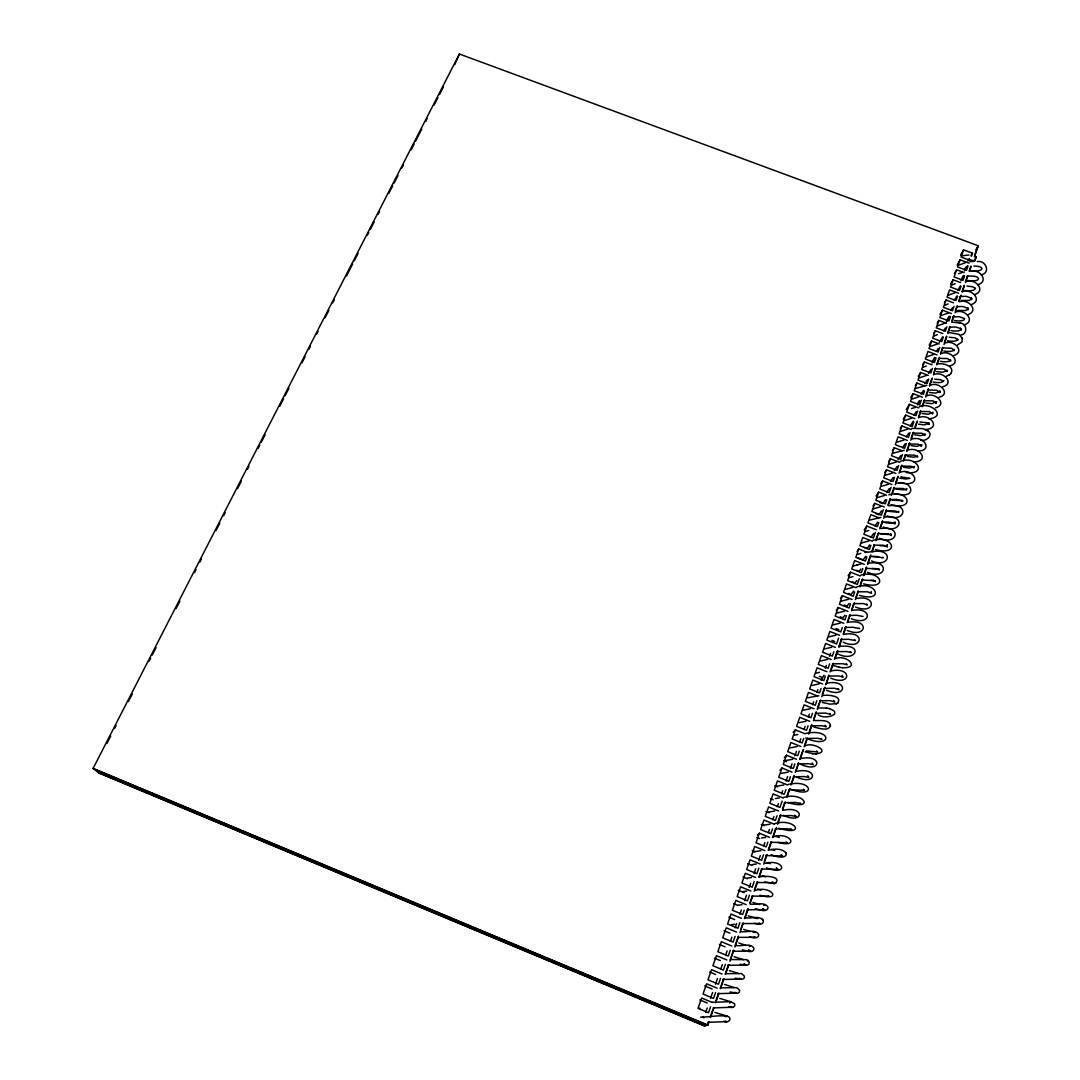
<?xml version="1.0" encoding="UTF-8"?>
<svg xmlns="http://www.w3.org/2000/svg" width="1080" height="1080" viewBox="0 0 1080 1080"><rect width="100%" height="100%" fill="white"/><g stroke="black" fill="none" stroke-linecap="round" stroke-linejoin="round"><path stroke-width="1.5" d="M917.46 455.841L917.771 456.962L914.274 455.099L905.027 455.031M943.245 381.443L940.734 379.701L934.726 379.161M924.453 434.849L924.952 434.093L925.452 434.862L921.807 433.229L912.627 433.12M902.286 500.567L902.556 501.228L901.841 500.243L902.718 501.039L896.454 499.365L889.555 499.581M909.927 478.359L900.869 476.915M878.864 568.701L879.471 570.024L877.581 568.742L871.952 568.485M882.819 557.186L882.805 557.415M830.439 725.341C828.967 732.065 818.276 727.92 813.861 727.002M842.184 675.392L842.711 677.025L841.833 676.31L842.927 676.971L838.634 675.945L828.333 676.08M975.577 258.512L976.253 256.541L974.781 260.942L968.396 259.578M975.483 258.957L974.795 260.928M785.916 789.615L784.296 794.273L774.198 790.209L777.465 780.894L787.536 784.944M790.412 776.696L788.792 781.326L778.734 777.276L781.974 768.029L792.018 772.052M794.88 763.857L793.274 768.461L783.243 764.438L786.456 755.231L796.473 759.254M799.308 751.1L797.715 755.676L787.712 751.667L790.925 742.514L800.901 746.523M803.723 738.41L802.143 742.959L792.167 738.976L795.353 729.878L805.302 733.86M808.11 725.801L806.53 730.337L796.581 726.354L799.754 717.323L809.676 721.278M812.471 713.273L810.904 717.768L800.982 713.812L804.128 704.835L814.037 708.777M816.804 700.812L815.252 705.28L805.342 701.352L808.475 692.415L816.939 695.777M821.111 688.433L819.558 692.874L809.69 688.959L812.808 680.076L822.65 683.991M825.39 676.12L823.851 680.535L814.01 676.634L817.101 667.818L826.929 671.706M829.643 663.876L828.117 668.277L818.303 664.389L821.38 655.614L831.168 659.489M833.882 651.713L832.356 656.087L822.568 652.212L825.633 643.491L835.394 647.352M838.593 638.172L836.582 643.964L826.808 640.116L829.859 631.449L839.592 635.283M842.265 627.588L840.766 631.908L831.033 628.088L834.057 619.461L843.764 623.282M846.423 615.64L844.938 619.933L835.218 616.113L838.229 607.554L847.922 611.348M850.554 603.761L849.069 608.027L839.389 604.233L842.373 595.701L852.039 599.495M854.672 591.935L853.2 596.174L843.534 592.407L846.504 583.929L856.143 587.696M859.248 578.786L857.291 584.402L847.652 580.649L850.608 572.225L860.22 575.977M862.812 568.512L861.354 572.697L851.755 568.957L854.685 560.588L864.27 564.313M866.862 556.902L865.404 561.06L855.833 557.334L858.749 549.018L866.943 552.191M870.872 545.346L869.427 549.49L859.883 545.778L862.772 537.503L872.316 541.202M875.34 532.494L873.437 537.989L863.905 534.289L866.795 526.068L876.299 529.74M878.837 522.45L877.419 526.554L867.902 522.869L870.777 514.688L878.904 517.833M883.264 509.747L881.375 515.174L871.884 511.515L874.746 503.375L884.21 507.02M886.707 499.811L885.303 503.861L875.853 500.216L878.688 492.129L886.545 495.153M891.081 487.242L889.218 492.615L879.782 488.997L882.603 480.951L892.013 484.556M894.497 477.428L893.106 481.437L883.697 477.819L886.505 469.827L895.887 473.432M898.628 465.534L896.967 470.313L887.585 466.722L890.379 458.771L899.748 462.348M902.475 454.505L900.815 459.257L891.459 455.679L894.226 447.768L902.016 450.738M906.282 443.543L904.635 448.268L895.307 444.704L898.061 436.833L907.376 440.384M910.076 432.635L908.442 437.333L899.14 433.782L901.881 425.952L911.169 429.489M913.856 421.781L912.222 426.452L902.948 422.928L905.675 415.139L914.936 418.662M917.609 410.994L915.989 415.638L906.728 412.128L909.441 404.379L918.689 407.889M921.335 400.262L919.728 404.892L910.494 401.382L913.194 393.687L922.415 397.183M924.521 391.136L923.454 394.2L914.234 390.704L916.92 383.049L924.575 385.952M928.733 378.986L927.153 383.562L917.96 380.079L920.619 372.479L928.274 375.354M932.404 368.429L930.825 372.978L921.659 369.522L924.318 361.949L931.932 364.824M936.063 357.939L934.484 362.462L925.344 359.019L927.976 351.486L937.103 354.929M939.695 347.504L938.129 351.999L929.003 348.57L931.622 341.078L939.209 343.926M943.299 337.122L941.747 341.591L932.648 338.175L935.253 330.737L942.827 333.572M946.89 326.795L945.338 331.25L936.265 327.848L938.858 320.436L946.418 323.257M950.467 316.521L948.928 320.949L939.87 317.56L942.449 310.203L951.494 313.578M954.018 306.315L952.479 310.716L943.448 307.341L946.026 300.01L953.532 302.819M957.555 296.15L956.029 300.537L947.025 297.175L949.577 289.885L958.567 293.234M961.065 286.051L959.553 290.399L950.562 287.05L953.1 279.801L960.579 282.582M964.562 275.994L963.05 280.328L954.086 276.993L956.624 269.784L964.076 272.551M968.031 266.004L966.533 270.31L957.596 266.99L960.107 259.821L969.03 263.129M971.501 256.055L972.486 253.193L963.59 249.899L960.579 255.137M710.613 1006.817L708.561 1012.702L698.004 1008.302L701.609 998.014L712.152 1002.402M715.567 992.547L713.543 998.406L703.013 994.019L706.59 983.799L717.093 988.16M720.495 978.386L718.484 984.191L707.981 979.843L711.545 969.678L722.021 974.025M725.396 964.305L723.384 970.083L712.922 965.736L716.459 955.652L726.908 959.972M730.269 950.305L728.271 956.043L717.822 951.737L721.346 941.706L731.768 945.999M735.102 936.401L733.117 942.111L722.709 937.818L726.206 927.841L736.587 932.121M739.908 922.59L737.937 928.26L727.555 923.981L731.025 914.072L741.38 918.338M744.188 910.264L742.716 914.49L732.375 910.238L735.817 900.396L746.145 904.635M749.426 895.212L747.482 900.815L737.154 896.576L740.583 886.802L750.884 891.014M754.137 881.645L752.207 887.207L741.92 883.008L745.322 873.275L755.595 877.473M758.835 868.172L756.904 873.707L746.645 869.508L750.033 859.856L760.266 864.027M763.492 854.779L761.576 860.274L751.342 856.103L754.704 846.504L764.924 850.662M767.88 842.144L766.22 846.923L756.014 842.778L759.362 833.234L769.541 837.365M772.484 828.913L770.823 833.666L760.658 829.535L763.979 820.044L774.13 824.162M777.06 815.764L775.413 820.476L765.261 816.372L768.568 806.949L778.693 811.039M782.15 801.117L779.976 807.381L769.851 803.291L773.132 793.922L783.23 797.999M708.561 1022.031L707.454 1025.217L93.852 768.974M710.222 1017.252L712.976 1009.301M715.743 1001.349L718.511 993.384M720.158 988.619L723.479 979.074M725.125 974.295L728.447 964.751M730.107 959.972L733.414 950.427M735.075 945.648L738.383 936.104M740.597 929.745L742.797 923.373M744.458 918.608L747.765 909.05M749.979 902.691L752.193 896.333M754.394 889.961L757.161 882.009M758.822 877.23L761.576 869.279M764.343 861.314L766.543 854.955M768.204 850.176L770.958 842.225M772.618 837.446L775.386 829.494M778.14 821.543L780.354 815.171M782.554 808.812L784.769 802.44M786.983 796.082L788.63 791.303M790.843 784.944L794.151 775.4M795.258 772.214L798.579 762.669M799.686 759.483L802.993 749.939M804.101 746.753L806.855 738.801M808.515 734.022L811.823 724.477M814.037 718.106L816.251 711.747M817.344 708.561L820.112 700.61M822.326 694.238L824.526 687.879M825.633 684.693L828.941 675.149M830.048 671.963L832.815 664.011M834.476 659.232L837.23 651.281M838.89 646.502L841.644 638.55M843.304 633.771L845.519 627.413M847.166 622.634L849.933 614.682M851.593 609.903L853.794 603.545M856.008 597.173L858.209 590.814M860.423 584.456L862.083 579.677M863.73 574.898L866.498 566.946M867.605 563.76L870.359 555.808M872.019 551.03L874.233 544.671M875.88 539.892L878.094 533.534M879.755 528.755L882.509 520.803M884.169 516.024L886.383 509.666M888.03 504.887L890.244 498.528M891.351 495.342L894.105 487.39M895.765 482.612L897.98 476.253M899.073 473.067L901.841 465.102M903.501 460.337L905.148 455.558M906.809 450.792L909.576 442.827M911.223 438.062L912.884 433.283M915.098 426.924L916.745 422.145M918.405 417.366L920.619 411.007M922.266 406.229L924.48 399.87M926.14 395.091L928.341 388.733M929.448 385.546L931.662 379.188M933.863 372.816L935.523 368.05M936.63 364.865L938.844 358.493M940.491 353.727L942.705 347.355M944.365 342.59L946.566 336.218M947.673 333.031L949.887 326.673M952.088 320.315L953.748 315.536M955.409 310.757L957.056 305.991M958.716 301.212L960.377 296.447M962.037 291.668L964.238 285.296M965.345 282.123L967.559 275.751M969.206 270.986L970.866 266.207M974.727 255.069L977.495 247.118M974.403 256.946L978.278 245.781L459.392 54L93.123 768.38L98.834 772.997L704.511 1026L707.886 1025.096L708.993 1021.91M710.654 1017.13L713.975 1007.573M715.622 1002.793L718.942 993.222M720.603 988.443L723.924 978.885M725.585 974.106L728.892 964.535M729.999 961.349L733.874 950.198M734.981 947.012L738.302 937.453M739.962 932.661L743.27 923.103M744.93 918.324L748.251 908.766M749.912 903.974L752.679 896.009M754.34 891.23L757.647 881.672M759.308 876.893L762.075 868.914M763.736 864.135L767.057 854.577M768.703 849.798L771.471 841.82M773.132 837.041L776.452 827.483M777.56 824.297L780.88 814.739M782.528 809.946L785.295 801.981M786.956 797.202L789.723 789.237M791.384 784.458L794.151 776.48M795.798 771.701L798.566 763.736M800.226 758.957L803.547 749.399M804.654 746.199L807.422 738.234M809.068 733.455L811.836 725.49M813.497 720.711L816.264 712.733M817.371 709.547L820.692 699.989M821.786 696.803L825.107 687.245M826.214 684.045L828.981 676.08M830.641 671.301L833.409 663.336M835.056 658.557L837.824 650.579M838.93 647.393L841.698 639.428M843.359 634.649L846.126 626.683M847.787 621.891L849.987 615.519M851.648 610.74L854.415 602.775M855.522 599.589L858.289 591.611M859.95 586.832L862.704 578.867M863.811 575.681L866.578 567.716M867.686 564.53L871.007 554.958M872.114 551.772L874.327 545.4M875.975 540.621L878.742 532.656M880.403 527.864L882.616 521.492M883.724 518.306L886.491 510.341M888.152 505.562L890.352 499.176M892.013 494.397L894.226 488.025M895.334 484.839L898.101 476.874M899.762 472.095L901.962 465.71M903.623 460.931L905.837 454.558M906.943 451.373L909.711 443.408M910.818 440.221L913.586 432.243M915.233 427.464L917.447 421.092M918.553 417.906L920.768 411.534M922.428 406.755L924.642 400.37M925.749 397.183L928.503 389.219M929.61 386.033L932.378 378.068M933.485 374.882L935.699 368.496M937.359 363.717L939.573 357.345M940.68 354.159L942.88 347.787M943.988 344.601L946.755 336.623M947.862 333.437L950.076 327.065M951.737 322.286L953.951 315.913M955.044 312.728L957.258 306.342M958.918 301.563L961.133 295.191M962.24 292.005L964.454 285.633M965.561 282.447L967.775 276.062M969.422 271.283L971.082 266.504M781.596 793.841L782.676 790.763M786.038 781.097L787.63 776.52M790.452 768.42L792.045 763.871M794.84 755.825L796.419 751.316M799.726 741.812L800.766 738.815M804.06 729.378L805.1 726.395M808.366 717.012L809.406 714.055M812.66 704.727L813.672 701.784M816.912 692.51L817.925 689.58M821.138 680.36L824.067 675.149M825.35 668.29L826.362 665.388M829.535 656.276L830.534 653.4M705.699 1012.338L707.211 1007.991M710.6 998.258L712.611 992.493M715.473 984.272L717.471 978.534M720.819 968.936L722.304 964.67M725.625 955.139L727.11 950.886M730.404 941.409L731.875 937.197M735.156 927.774L736.628 923.589M739.881 914.22L741.339 910.049M744.579 900.747L746.496 895.226M749.237 887.355L750.681 883.251M754.043 873.599L755.703 868.833M758.646 860.382L760.293 855.63M763.776 845.667L764.87 842.522M768.326 832.613L769.405 829.481M772.848 819.639L773.928 816.534M777.33 806.733L778.41 803.655M963.59 249.899L961.092 257.04L970.002 260.348M106.907 743.486L110.754 735.993M114.588 728.5L116.127 725.504M128.412 701.528L132.26 694.035M149.148 661.055L150.687 658.058M152.226 655.061L156.06 647.568M176.026 608.607L179.874 601.115M194.468 572.643L195.993 569.646M199.841 562.14L201.38 559.143M215.973 530.672L219.807 523.179M223.654 515.687L225.18 512.689M237.478 488.714L241.313 481.221M247.455 469.233L248.994 466.236M258.215 448.24L259.74 445.244M261.279 442.246L265.127 434.754M279.72 406.283L283.554 398.79M285.093 395.793L288.927 388.3M301.982 362.812L305.06 356.819M308.894 349.326L310.433 346.329M316.575 334.341L318.114 331.344M325.026 317.858L328.874 310.365M332.707 302.873L334.247 299.875M346.531 275.9L352.674 263.898M354.213 260.901L358.047 253.409M367.268 235.427L368.807 232.429M370.346 229.433L374.18 221.94M378.027 214.448L379.553 211.451M388.773 193.469L392.62 185.976M394.146 182.979L397.994 175.487M401.827 167.994L403.367 164.983M411.048 149.999L414.113 144.005M415.651 141.008L421.794 129.019M425.642 121.527L427.181 118.53M434.093 105.044L437.927 97.551M439.466 94.554L443.3 87.061M454.829 64.57L459.392 54M871.155 591.408L871.466 593.325L867.632 591.813L857.588 591.8M894.848 522.518L894.821 523.733L894.091 522.788L894.956 523.598L888.638 522.018L881.699 522.234M890.96 533.831L891.311 535.572L890.177 534.155L891.054 534.978L887.639 533.763L877.73 533.655M887.045 545.225L887.382 546.993L883.683 545.238L873.747 545.144M898.722 511.259L898.695 512.447L895.482 511.002L885.64 510.881M950.927 373.505C955.152 366.39 943.434 362.839 938.183 363.865M957.123 265.005L960.107 259.821M954.383 273.632L955.867 271.067M950.562 284.162L953.1 279.801M967.896 261.023L969.435 258.417M970.961 255.798L972.486 253.193M944.352 302.859L946.026 300.01M975.942 249.737L978.278 245.781M964.67 269.406L966.195 266.814M964.467 270.877L967.518 265.707M939.951 314.429L942.449 310.203M961.983 278.006L963.495 275.441M961.011 280.787L964.049 275.67M937.211 323.217L938.858 320.436M957.758 290.385L960.35 286.038M933.606 333.49L935.253 330.737M954.275 300.402L956.853 296.096M929.165 345.168L931.622 341.078M950.764 310.473L952.479 307.625M946.526 320.571L949.077 316.346M946.39 321.988L949.793 316.386M922.685 364.621L924.318 361.949M943.691 330.764L945.392 327.996M918.202 376.421L920.619 372.479M939.29 342.374L942.651 336.879M915.314 385.655L916.92 383.049M936.549 351.297L938.223 348.57M932.283 361.422L934.794 357.386M932.108 362.975L935.442 357.601M910.791 397.548L913.194 393.687M928.49 373.356L930.974 369.387M906.269 409.455L909.441 404.379M924.858 383.805L927.328 379.863M903.312 418.892L905.675 415.139M921.2 394.295L923.657 390.42M900.315 428.423L901.881 425.952M917.744 403.178L919.364 400.613M917.528 404.851L919.971 401.018M913.828 415.463L916.259 411.683M892.431 450.563L894.226 447.768M910.103 426.141L913.329 421.16M888.584 461.525L890.379 458.771M906.363 436.86L908.766 433.175M884.723 472.541L886.505 469.827M902.61 447.66L905 444.015M880.835 483.624L882.603 480.951M898.047 459.702L900.801 455.517M876.055 496.085L878.688 492.129M894.254 470.583L896.994 466.466M873.005 505.967L874.746 503.375M890.433 481.532L893.16 477.482M886.599 492.548L889.299 488.552M864.216 529.821L866.795 526.068M885.425 499.689L882.738 503.618L879.633 502.43M881.523 510.894L878.85 514.755L875.745 513.554M857.061 551.435L858.749 549.018M874.949 525.96L877.608 522.153M871.034 537.219L873.666 533.48M869.697 544.874L867.078 548.532L863.946 547.317M848.124 575.707L850.608 572.225M865.715 556.322L863.109 559.926L858.398 558.09M860.841 569.025L859.127 571.374L856.427 570.321M840.416 598.388L842.373 595.701M856.818 580.595L855.104 582.903L852.404 581.837M836.285 610.173L838.229 607.554M853.605 591.084L851.067 594.486L848.354 593.42M849.029 603.477L847.017 606.123L844.29 605.057M844.925 615.249L842.927 617.841L840.2 616.775M793.152 732.389L795.353 729.878M784.323 757.566L786.456 755.231M779.855 770.283L781.974 768.029M729.662 1002.983L731.484 1001.943L719.753 998.393M837.54 703.134C843.143 695.79 827.428 694.589 823.014 695.48M946.31 376.326L949.617 374.733M949.253 375.07L951.332 373.113M943.92 380.579C942.462 383.022 937.804 382.941 933.053 382.023M960.863 334.922C967.451 334.854 967.707 323.015 959.472 322.92M757.364 835.056L759.362 833.234M905.661 489.483L906.809 488.525L906.39 490.064L903.245 488.498L893.457 488.349M895.266 522.099L890.622 523.422L884.399 522.464M886.329 545.67L887.463 544.806M725.274 1016.672L727.353 1016.159L714.879 1012.446M749.372 946.539L750.289 946.175M775.157 883.332C782.811 876.407 763.965 875.421 760.104 876.893M822.366 702.446L830.075 704.147L836.609 703.634M836.096 703.917L838.107 702.824M901.841 500.594L892.121 500.189M909.455 478.44L905.931 479.021L899.748 478.17M974.727 294.57C986.418 290.655 975.375 278.316 966.762 281.448M916.988 456.53L913.451 457.191L907.295 456.394M971.285 304.574C983.016 300.672 971.811 288.414 963.252 291.546M958.811 265.167L965.885 262.467M951.804 285.161L955.139 283.675M963.967 324.918C976.212 321.341 964.98 308.664 956.192 311.931M956.961 345.317L961.983 341.996L962.307 338.04M948.267 295.245L955.368 292.613M967.437 314.807C979.641 311.216 968.585 298.458 959.729 301.712M944.716 305.384L948.065 303.912M953.424 355.604C965.682 352.229 954.113 339.431 945.446 342.913M941.153 315.562L948.267 312.984M937.562 325.809L944.69 323.257M977.751 284.769C989.834 281.178 979.263 268.178 970.245 271.391M949.874 365.931C962.186 362.583 950.427 349.853 941.827 353.363M981.153 274.874C990.981 272.849 986.013 260.064 977.319 261.549M933.957 336.11L937.305 334.692M930.326 346.464L937.467 343.953M926.68 356.873L933.836 354.389M923.009 367.349L926.37 365.971M942.718 386.775C955.233 383.454 942.908 370.872 934.524 374.423M919.323 377.879L926.491 375.435M939.114 397.278C951.669 393.971 939.154 381.456 930.839 385.034M915.611 388.463L926.829 385.344M911.885 399.101L919.08 396.711M935.483 407.849C948.091 404.555 935.388 392.121 927.139 395.712M904.365 420.565L911.574 418.23M900.572 431.379L907.794 429.07M896.764 442.26L903.987 439.979M924.926 434.632L920.538 435.632L914.747 434.849M892.93 453.209L904.244 450.279M889.07 464.211L896.319 461.983M885.195 475.268L892.445 473.067M917.582 451.022C933.336 451.143 924.372 435.443 912.128 438.993M881.293 486.392L888.557 484.218M877.379 497.583L884.642 495.437M873.437 508.842L880.713 506.723M869.467 520.155L880.902 517.428M865.485 531.536L868.887 530.388M861.476 542.984L868.779 540.958M857.439 554.486L860.841 553.379M853.389 566.069L857.061 564.921M849.299 577.719L852.984 576.572M958.649 273.632L962.402 272.471M845.195 589.424L852.66 587.48M841.077 601.209L848.543 599.292M836.919 613.049L844.412 611.159M833.153 624.848L840.24 623.106M828.954 636.836L836.055 635.121M824.729 648.878L831.843 647.204M820.49 661L827.604 659.354M911.507 408.483L915.327 407.444M816.21 673.205L819.518 672.313M811.917 685.463L819.045 683.883M807.597 697.802L818.856 695.75M803.25 710.222L810.391 708.71M728.568 1007.005L733.307 1007.316L734.751 1005.831L734.602 1003.698L730.472 1001.7L712.301 1002.321M798.876 722.709L806.031 721.224M764.519 881.942L774.509 883.494M764.087 905.162L764.775 905L763.695 905.216M754.717 932.432L755.42 932.27L753.03 932.202M773.888 883.643L775.845 883.17M794.475 735.264L797.783 734.481M961.929 255.812L968.949 255.001M790.047 747.9L797.216 746.496M785.592 760.617L792.774 759.24M856.791 564.975L860.827 564.071M781.11 773.402L788.292 772.078M776.615 786.28L783.797 784.971M767.515 812.241L774.711 811.026M762.926 825.35L770.135 824.162M753.664 851.796L760.887 850.689M877.054 568.823L878.108 568.944L865.728 568.337M884.925 545.94L879.836 545.683M775.4 798.538L779.274 797.958M864.878 552.474L872.91 551.596M888.84 534.6L880.511 533.682M731.646 924.683L734.764 924.237M761.63 837.918L765.518 837.391M896.576 512.109L888.273 511.299M928.652 418.878C948.159 416.624 930.042 401.247 919.39 406.742M752.315 864.581L756.216 864.081M904.23 489.875L895.941 489.146M924.98 429.53C941.544 428.909 930.703 413.748 919.674 417.231M747.616 878.027L751.518 877.541M742.878 891.567L746.793 891.095M738.126 905.189L742.041 904.743M913.491 461.902C930.285 461.7 919.944 446.377 908.321 449.969M920.929 440.289C926.168 441.612 933.714 435.186 927.976 430.826M905.972 483.759C922.793 483.84 912.263 468.126 900.653 472.108M969.827 261.697L973.715 261.387M967.059 276.318C981.585 274.347 982.49 282.717 968.207 280.53M960.053 296.5L966.573 296.352L971.744 298.485L971.15 297.608L971.433 299.7L971.784 298.728L969.098 300.497L961.335 300.402M956.529 306.666L963.063 306.518L968.261 308.61L967.667 307.733L967.964 309.785L968.315 308.812L965.642 310.554L957.865 310.419M952.979 316.885L959.202 316.683L964.656 318.613C965.034 320.76 959.202 321.597 954.369 320.476M949.401 327.173L955.989 327.024L960.876 328.631M942.206 347.895L951.588 348.219L954.369 350.487L954.059 349.421C955.085 351.068 948.956 352.188 943.799 351M938.588 358.344L947.552 358.56L950.792 360.869L950.495 359.802C951.534 361.409 945.365 362.488 940.235 361.287M934.942 368.861L943.934 369.05L947.201 371.318L946.904 370.251L946.755 371.493L947.12 370.481L942.746 372.222L936.657 371.628M927.585 390.042L936.644 390.204L939.965 392.377L939.668 391.298L939.519 392.513L940.302 391.108L935.55 393.12L929.435 392.472M923.873 400.721L932.958 400.869L936.32 402.988L936.009 401.909L935.888 403.096L936.657 401.693L931.918 403.65L925.79 402.988M920.147 411.467L929.273 411.601L932.648 413.667L932.351 412.574L932.216 413.762L932.999 412.344L928.26 414.234L922.131 413.546M911.858 428.396L923.009 428.652L928.476 431.15M908.834 444.042L918.054 444.137L921.524 446.04L921.213 444.933L921.105 446.067L921.902 444.636L916.826 446.405L911.034 445.595M815.562 753.948C832.154 751.964 812.12 741.65 805.572 745.754M700.61 1017.13C709.871 1017.212 719.739 1014.498 728.757 1016.739C732.564 1019.952 726.894 1023.611 723.708 1021.167M900.41 461.308C916.596 454.923 928.314 475.16 906.161 472.554M901.192 466.074L910.913 466.25L913.99 467.937L914.396 466.452L909.698 468.072L903.528 467.249M888.773 494.788C909.887 489.173 915.26 511.096 890.933 504.765M872.897 540.338C893.876 534.681 900.275 556.214 875.408 549.572M869.764 556.713L876.731 556.47L883.049 557.982M860.787 575.168C881.766 569.349 888.8 590.652 863.541 583.848M861.664 580.028L874.098 580.608L870.993 580.338M856.697 586.913C876.501 580.473 885.02 602.748 859.545 595.39M853.484 603.625L863.568 603.612L867.429 605.07L866.795 603.976M849.353 615.533L856.764 615.263L863.042 616.464M845.195 627.494L852.633 627.224L859.545 628.614L858.884 628.263M841.01 639.536L848.475 639.265L855.428 640.602L854.55 639.617M836.811 651.645L847.044 651.551L851.283 652.644L850.405 651.632M832.586 663.836L842.859 663.714L847.125 664.781L846.261 663.727M824.053 688.406L834.395 688.257L839.038 689.688L838.107 688.716M819.747 700.812L830.129 700.637L834.8 702L833.639 700.421M815.413 713.286L825.836 713.084L830.547 714.38L829.615 713.408M811.053 725.841L821.988 725.692L826.268 726.84L825.12 725.261M805.775 733.347C833.099 727.961 831.911 749.844 805.707 738.005M806.679 738.464L817.641 738.288L821.961 739.382L821.029 738.396M797.837 763.938L808.88 763.736L813.28 764.68L812.147 762.98M793.368 776.79L804.452 776.574L808.893 777.438L807.773 775.697M787.982 784.526C812.876 778.356 816.926 799.97 789.548 788.738M788.886 789.723L804.492 790.277L803.547 789.251M783.459 797.513C803.952 791.019 815.495 811.134 787.725 802.453M784.364 802.737L795.528 802.481L800.699 803.507L800.051 803.196M779.814 815.832L791.019 815.549L796.23 816.507L794.651 815.157M774.347 823.743C795.312 817.141 806.922 837.054 778.802 828.212M775.251 829.008L786.497 828.711L791.748 829.589L790.56 828.792M770.648 842.252L787.226 842.751L786.038 841.955M766.017 855.59L782.676 855.981L781.097 854.591M761.36 869.009L778.113 869.305L777.465 868.968M756.675 882.509L773.51 882.711L772.322 881.888M751.964 896.09L768.879 896.198L768.231 895.847M747.212 909.765L763.722 909.63M742.446 923.522L760.253 923.589L758.889 923.063M737.64 937.359L755.541 937.332L754.178 936.792M732.74 951.291L750.789 951.156L748.71 949.739M727.88 965.317L746.024 965.075L743.945 963.603M722.979 979.425L741.217 979.074L739.571 978.197M718.052 993.627L736.385 993.168L734.738 992.25M713.084 1007.924L731.12 1007.289M708.089 1022.315L726.624 1021.613L725.558 1021.14M721.521 987.809L736.736 987.647L739.692 990.279L739.26 992.317L737.451 993.357L730.013 991.966M726.435 973.647L741.568 973.58L744.498 976.239L744.079 978.278L742.271 979.303L735.25 978.17M731.309 959.567L746.361 959.621L749.277 962.293L748.859 964.318L747.05 965.331L740.029 964.305M736.29 945.567C741.582 946.607 750.843 942.395 754.015 948.429C753.746 954.126 745.497 950.603 742.405 949.793M741.11 931.662C746.375 932.661 755.636 928.598 758.74 934.659C758.957 939.411 752.112 937.615 749.493 936.833M745.902 917.838C751.154 918.81 760.401 914.882 763.425 920.97C763.628 925.682 756.81 923.981 754.178 923.225M750.668 904.109C755.905 905.013 765.099 901.301 768.096 907.362C767.57 913.329 758.619 909.387 755.285 908.699M755.393 890.46C771.12 884.898 782.865 901.665 759.915 895.279M764.775 863.406C784.674 858.236 788.981 876.717 766.516 867.848M769.419 850.014C789.453 845.06 793.192 863.42 771.066 854.699M774.036 836.703C789.885 831.371 800.24 848.394 778.167 842.427M783.189 810.311C804.938 805.329 804.195 825.215 783.284 815.292M796.702 771.336C817.952 766.719 817.52 786.524 796.541 777.006M806.207 750.897L817.641 751.99L816.696 750.991M801.158 758.511C822.38 753.962 821.786 773.807 800.914 764.397M814.347 720.454C819.167 720.967 829.764 718.862 830.493 725.99M818.694 707.927L826.632 708.143M827.307 683.087C848.637 679.199 846.72 698.922 826.578 690.269M831.573 670.788C852.741 666.9 850.891 686.772 830.777 678.159M835.812 658.543C846.558 654.102 861.152 668.709 842.211 667.67M840.038 646.38C864.581 643.572 855.819 663.876 836.554 653.292M844.223 634.298C865.85 630.423 862.637 650.889 843.21 642.276M848.394 622.269C869.846 618.638 866.795 638.712 847.301 630.45M856.656 598.442C877.284 594.756 875.475 615.155 855.509 607.014M852.538 610.322C873.679 606.798 871.034 626.846 851.378 618.692M869.063 563.193C890.001 559.737 886.545 580.406 867.524 572.346M873.099 551.583C894.011 548.181 890.42 568.917 871.479 560.925M881.077 528.552C901.827 525.177 898.155 546.183 879.323 538.272M888.975 505.777C909.684 502.524 905.742 523.638 887.085 515.862M885.047 517.131C905.755 513.824 901.962 534.87 883.211 527.04M896.778 483.273C911.304 479.183 917.798 497.381 899.788 494.586M730.715 1007.465L731.389 1007.478M731.849 1007.478L732.591 1007.491M919.89 421.996L927.261 422.793L928.962 424.4L928.652 423.306L928.53 424.467L929.327 423.05L924.588 424.886L918.446 424.17M949.239 337.244L955.166 337.838L957.92 340.146L957.609 339.107C958.203 340.916 953.208 341.888 947.349 340.781M952.628 322.204L959.918 323.001M949.05 332.532L958.946 334.314L962.537 338.54M966.938 286.106L972.324 286.7L974.835 288.023M973.89 266.045C986.189 266.018 983.313 272.551 971.622 270.675M904.77 483.665L898.56 482.72M805.248 751.856L813.011 753.705M812.592 753.664L816.102 754.002M878.904 557.375L872.667 556.335M964.778 290.439C970.137 291.371 977.184 290.412 974.606 287.537M829.022 708.493C844.722 713.907 824.499 720.306 818.127 714.69M826.16 708.075L829.589 708.575M950.873 330.601C956.07 331.682 961.538 330.885 961.146 328.833L961.214 329.373M832.41 665.24L838.971 667.143M838.715 667.102L842.616 667.737M894.753 493.709L898.587 494.492M757.715 918.594L748.224 915.854M763.061 909.468L764.937 909.927M743.58 959.688L734.062 956.732M738.815 973.553L729.391 970.556M734.009 987.512L724.586 984.434M759.672 904.5L752.895 902.394M750.343 931.581L743.539 929.394M745.632 945.243L738.815 943.015M775.778 836.312L779.301 837.418M771.255 849.366L774.779 850.5M766.706 862.502L770.242 863.649M762.129 875.718L765.666 876.879M757.526 889.015L761.062 890.19M836.082 628.56L838.823 629.627M831.951 640.4L834.692 641.48M819.396 676.35L822.163 677.457M783.581 760.482L786.402 761.616M774.698 785.808L777.533 786.942M770.418 798.66L773.266 799.808M765.909 811.512L768.758 812.673M761.373 824.445L764.235 825.606M756.81 837.459L759.686 838.62M752.22 850.541L755.096 851.715M747.603 863.716L751.937 865.472M742.959 876.96L747.293 878.729M738.288 890.285L744.079 892.661M733.577 903.703L737.937 905.486M728.851 917.19L734.684 919.593M724.086 930.771L729.932 933.174M719.293 944.433L725.166 946.85M714.474 958.176L720.36 960.606M709.628 972L715.527 974.457M704.74 985.918L712.139 988.997M699.84 999.932L707.252 1003.023M93.123 768.38L707.886 1025.096M98.132 772.429L704.929 1025.892M873.572 580.406L875.475 581.634L874.854 580.568M764.222 909.765L762.831 908.645M703.148 1016.942L703.958 1017.9M748.615 960.971L747.725 960.161M763.196 920.282L762.48 919.242M776.925 868.496L776.452 867.632M960.647 328.144L961.443 329.873M785.984 852.471L786.442 853.767M699.867 1007.991A2.551 2.255 77.6 0 1 699.503 1008.558"/></g></svg>
